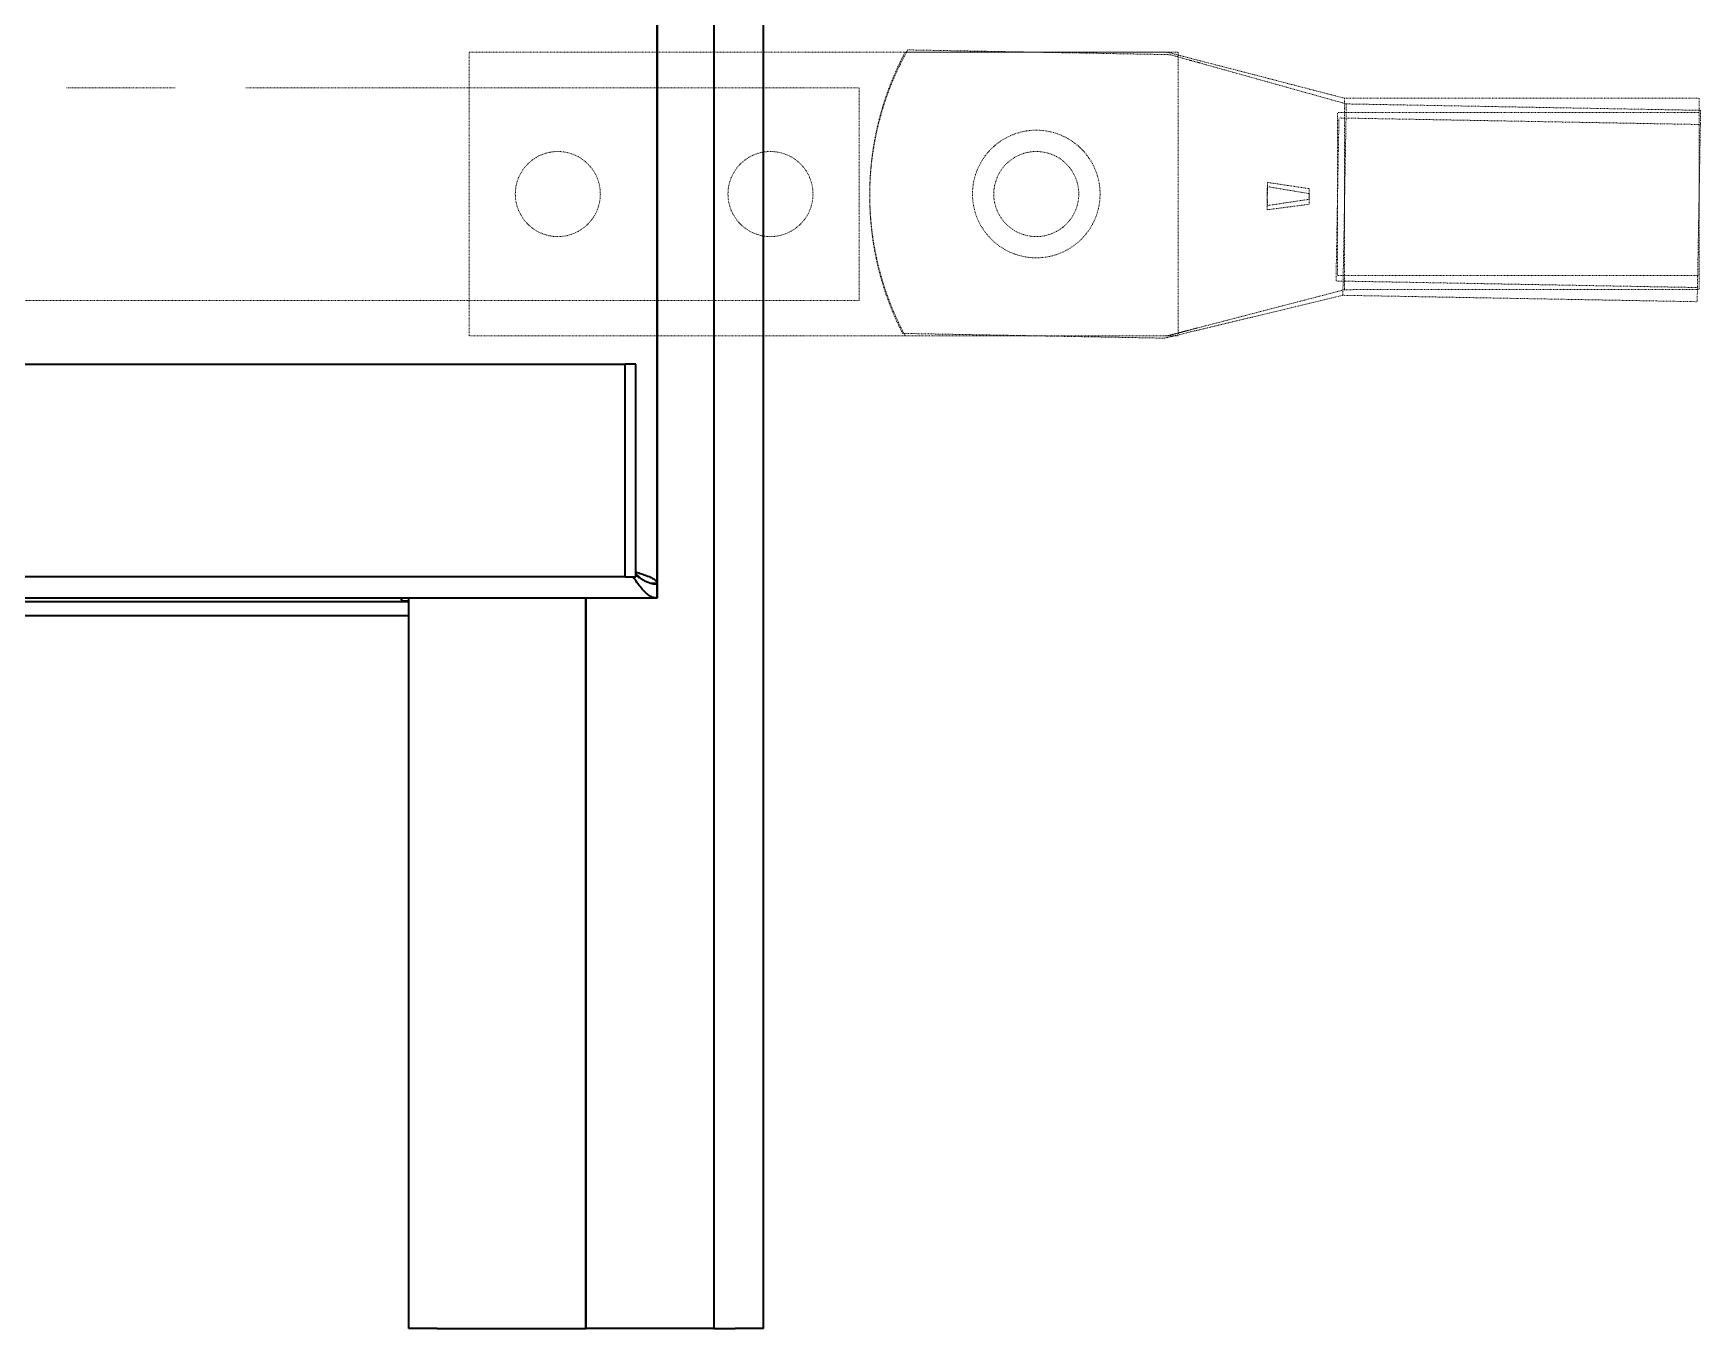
# Model space of a CAD drawing. Header units: millimetres. Extents: x -116965 to 323937, y 291661 to 566926.
# Drawn here: x -12952.1 to -12716.8, y 314410.9 to 314593.7 of the extents above; entities that cross this region are included whole.
import ezdxf

# ---------------------------------------------------------------- set-up
doc = ezdxf.new("R2010")
doc.units = ezdxf.units.MM
doc.linetypes.add('DASHED', pattern=[0.75, 0.5, -0.25])
doc.layers.get('0').update_dxf_attribs({"lineweight": 18})
for name, color, linetype, lineweight in [('Hidden Edges(Schneider)', 7, 'DASHED', 18), ('Sketch Geometry(Schneider)', 7, 'Continuous', 35), ('Visible Edges(Schneider)', 7, 'Continuous', 35)]:
    doc.layers.add(name, color=color, linetype=linetype, lineweight=lineweight)

msp = doc.modelspace()

# ---------------------------------------------------------------- linework, layer by layer
for p, q in [((-12856.059013, 314910.909521), (-12856.059013, 314410.945913)), ((-12864.05197, 314514.036912), (-12864.05197, 314807.028826)), ((-12874.132938, 314514.036912), (-12864.05197, 314514.036912)), ((-12874.132938, 314410.945913), (-12874.132938, 314514.036912)), ((-12856.059013, 314410.945913), (-12874.132938, 314410.945913))]:
    msp.add_line(p, q)
at = {"layer": 'Hidden Edges(Schneider)', "ltscale": 0.131234}
for p, q in [((-12890.573145, 314550.988073), (-12890.573145, 314590.988073)), ((-12790.573145, 314590.988073), (-12790.573145, 314550.988073)), ((-12835.573145, 314555.988073), (-12835.573145, 314585.988073)), ((-12767.076079, 314584.497522), (-12717.07608, 314584.508382)), ((-12766.836023, 314583.698863), (-12716.844207, 314582.794264)), ((-12767.070214, 314557.497522), (-12717.070215, 314557.508383)), ((-12767.324507, 314556.703282), (-12717.33269, 314555.798683))]:
    msp.add_line(p, q, dxfattribs=at)
at = {"layer": 'Hidden Edges(Schneider)', "ltscale": 0.145815}
for p, q in [((-12890.573145, 314590.988073), (-12790.573145, 314590.988073)), ((-12790.573145, 314550.988073), (-12890.573145, 314550.988073))]:
    msp.add_line(p, q, dxfattribs=at)
at = {"layer": 'Hidden Edges(Schneider)', "ltscale": 0.16045}
msp.add_line((-12792.398587, 314590.992021), (-12829.077489, 314590.984054), dxfattribs=at)
at = {"layer": 'Hidden Edges(Schneider)', "ltscale": 0.160456}
msp.add_line((-12792.03397, 314590.655882), (-12828.708278, 314591.319501), dxfattribs=at)
at = {"layer": 'Hidden Edges(Schneider)', "ltscale": 0.001967}
msp.add_line((-12792.397671, 314590.992022), (-12792.398587, 314590.992021), dxfattribs=at)
at = {"layer": 'Hidden Edges(Schneider)', "ltscale": 0.003767}
for p, q in [((-12791.767205, 314590.911361), (-12791.042938, 314590.72235)), ((-12792.126334, 314550.731816), (-12791.398805, 314550.907851))]:
    msp.add_line(p, q, dxfattribs=at)
at = {"layer": 'Hidden Edges(Schneider)', "ltscale": 0.00375}
for p, q in [((-12790.68886, 314590.363525), (-12791.406464, 314590.564076)), ((-12791.03837, 314551.260289), (-12791.759443, 314551.072598))]:
    msp.add_line(p, q, dxfattribs=at)
at = {"layer": 'Hidden Edges(Schneider)', "ltscale": 0.002032}
for p, q in [((-12787.502238, 314589.470892), (-12787.855988, 314589.569794)), ((-12787.8363, 314552.09582), (-12788.191762, 314552.003256))]:
    msp.add_line(p, q, dxfattribs=at)
at = {"layer": 'Hidden Edges(Schneider)', "ltscale": 0.035753}
for p, q in [((-12781.684089, 314587.847553), (-12787.502238, 314589.470892)), ((-12781.990064, 314553.614901), (-12787.8363, 314552.09582))]:
    msp.add_line(p, q, dxfattribs=at)
at = {"layer": 'Hidden Edges(Schneider)', "ltscale": 0.10995}
for p, q in [((-12781.684089, 314587.847553), (-12766.836023, 314583.698863)), ((-12767.070214, 314557.497522), (-12781.990064, 314553.614901))]:
    msp.add_line(p, q, dxfattribs=at)
at = {"layer": 'Hidden Edges(Schneider)', "ltscale": 0.073177}
for p, q in [((-12779.818969, 314587.807718), (-12767.076079, 314584.497522)), ((-12767.324507, 314556.703282), (-12780.12453, 314553.621391))]:
    msp.add_line(p, q, dxfattribs=at)
at = {"layer": 'Hidden Edges(Schneider)', "ltscale": 0.079467}
msp.add_line((-12932.073145, 314585.988073), (-12947.473145, 314585.988073), dxfattribs=at)
at = {"layer": 'Hidden Edges(Schneider)', "ltscale": 0.141896}
msp.add_line((-12835.573145, 314585.988073), (-12922.073145, 314585.988073), dxfattribs=at)
at = {"layer": 'Hidden Edges(Schneider)', "ltscale": 0.145866}
msp.add_line((-12767.310865, 314557.457152), (-12766.849665, 314582.944992), dxfattribs=at)
at = {"layer": 'Hidden Edges(Schneider)', "ltscale": 0.014714}
msp.add_line((-12767.076013, 314584.194174), (-12767.076079, 314584.497522), dxfattribs=at)
at = {"layer": 'Hidden Edges(Schneider)', "ltscale": 0.120331}
msp.add_line((-12767.073146, 314570.997522), (-12767.076013, 314584.194174), dxfattribs=at)
at = {"layer": 'Hidden Edges(Schneider)', "ltscale": 0.014648}
for p, q in [((-12766.849665, 314582.944992), (-12766.837909, 314583.594631)), ((-12767.322621, 314556.807514), (-12767.310865, 314557.457152))]:
    msp.add_line(p, q, dxfattribs=at)
at = {"layer": 'Hidden Edges(Schneider)', "ltscale": 0.008574}
for p, q in [((-12766.837909, 314583.594631), (-12766.836023, 314583.698863)), ((-12767.070214, 314557.497522), (-12767.070236, 314557.601771)), ((-12767.324507, 314556.703282), (-12767.322621, 314556.807514))]:
    msp.add_line(p, q, dxfattribs=at)
at = {"layer": 'Hidden Edges(Schneider)', "ltscale": 0.139145}
for p, q in [((-12717.07608, 314584.508382), (-12717.070215, 314557.508383)), ((-12716.844207, 314582.794264), (-12717.33269, 314555.798683))]:
    msp.add_line(p, q, dxfattribs=at)
at = {"layer": 'Hidden Edges(Schneider)', "ltscale": 0.158042}
for p, q in [((-12768.288159, 314558.721047), (-12767.872044, 314581.717282)), ((-12768.070648, 314559.497305), (-12768.075644, 314582.497305))]:
    msp.add_line(p, q, dxfattribs=at)
at = {"layer": 'Hidden Edges(Schneider)', "ltscale": 0.133858}
for p, q in [((-12717.075645, 314582.508382), (-12768.075644, 314582.497305)), ((-12716.880391, 314580.794591), (-12767.872044, 314581.717282)), ((-12717.070649, 314559.508383), (-12768.070648, 314559.497305)), ((-12717.296506, 314557.798356), (-12768.288159, 314558.721047))]:
    msp.add_line(p, q, dxfattribs=at)
at = {"layer": 'Hidden Edges(Schneider)', "ltscale": 0.030667}
for p, q in [((-12777.962463, 314572.628501), (-12772.073309, 314571.746436)), ((-12772.072983, 314570.246436), (-12777.961754, 314569.361812))]:
    msp.add_line(p, q, dxfattribs=at)
at = {"layer": 'Hidden Edges(Schneider)', "ltscale": 0.045396}
for p, q in [((-12777.937894, 314572.031153), (-12772.065878, 314571.04141)), ((-12772.093016, 314569.541655), (-12777.996995, 314568.764999))]:
    msp.add_line(p, q, dxfattribs=at)
at = {"layer": 'Hidden Edges(Schneider)', "ltscale": 0.00765}
msp.add_line((-12772.073309, 314571.746436), (-12772.072983, 314570.246436), dxfattribs=at)
at = {"layer": 'Hidden Edges(Schneider)', "ltscale": 0.007652}
msp.add_line((-12772.065878, 314571.04141), (-12772.093016, 314569.541655), dxfattribs=at)
at = {"layer": 'Hidden Edges(Schneider)', "ltscale": 0.005532}
msp.add_line((-12767.07291, 314569.908624), (-12767.073146, 314570.997522), dxfattribs=at)
at = {"layer": 'Hidden Edges(Schneider)', "ltscale": 0.120977}
msp.add_line((-12767.070236, 314557.601771), (-12767.07291, 314569.908624), dxfattribs=at)
at = {"layer": 'Hidden Edges(Schneider)', "ltscale": 0.139339}
msp.add_line((-13016.073145, 314555.988073), (-12835.573145, 314555.988073), dxfattribs=at)
at = {"layer": 'Hidden Edges(Schneider)', "ltscale": 0.160454}
msp.add_line((-12829.431957, 314551.326048), (-12792.758141, 314550.662438), dxfattribs=at)
at = {"layer": 'Hidden Edges(Schneider)', "ltscale": 0.160371}
msp.add_line((-12829.068801, 314550.984055), (-12792.407943, 314550.992018), dxfattribs=at)
at = {"layer": 'Hidden Edges(Schneider)', "ltscale": 5.5955e-08}
msp.add_line((-12792.407943, 314550.992018), (-12792.388578, 314550.992023), dxfattribs=at)
at = {"layer": 'Hidden Edges(Schneider)', "ltscale": 0.001966}
msp.add_line((-12791.759443, 314551.072598), (-12791.759197, 314551.072685), dxfattribs=at)
at = {"layer": 'Hidden Edges(Schneider)', "ltscale": 0.004244}
msp.add_line((-12789.994889, 314551.532685), (-12789.235334, 314551.730807), dxfattribs=at)
at = {"layer": 'Hidden Edges(Schneider)', "ltscale": 0.019636, "flags": 128}
for points in [[(-12829.077487, 314590.984054), (-12829.080366, 314590.978673), (-12829.088955, 314590.962573), (-12829.103188, 314590.935829), (-12829.122983, 314590.898509), (-12829.148283, 314590.850689), (-12829.178998, 314590.792446), (-12829.214784, 314590.72431), (-12829.254988, 314590.647412), (-12829.298934, 314590.562921), (-12829.345969, 314590.472009), (-12829.395415, 314590.375849), (-12829.447158, 314590.27454), (-12829.502319, 314590.165786), (-12829.560563, 314590.050095), (-12829.621477, 314589.928197), (-12829.684616, 314589.800818), (-12829.749561, 314589.668682), (-12829.815874, 314589.532518), (-12829.883092, 314589.39316), (-12829.950729, 314589.251606), (-12830.018304, 314589.108876), (-12830.085331, 314588.965987), (-12830.151337, 314588.823959), (-12830.215832, 314588.683807)], [(-12828.708276, 314591.319501), (-12828.711253, 314591.314173), (-12828.720135, 314591.298234), (-12828.734855, 314591.271755), (-12828.75533, 314591.234805), (-12828.781501, 314591.187455), (-12828.813277, 314591.129784), (-12828.850305, 314591.062315), (-12828.891911, 314590.986165), (-12828.937396, 314590.902493), (-12828.986088, 314590.812458), (-12829.037286, 314590.717219), (-12829.090876, 314590.616874), (-12829.148018, 314590.509147), (-12829.208371, 314590.394543), (-12829.271506, 314590.273781), (-12829.336967, 314590.147578), (-12829.40432, 314590.016654), (-12829.473115, 314589.881729), (-12829.542873, 314589.743624), (-12829.613091, 314589.603332), (-12829.683268, 314589.461863), (-12829.752899, 314589.320225), (-12829.821495, 314589.179429), (-12829.888546, 314589.040482)], [(-12830.529001, 314553.646276), (-12830.467022, 314553.504994), (-12830.403565, 314553.361808), (-12830.339103, 314553.217744), (-12830.27409, 314553.073829), (-12830.208994, 314552.931088), (-12830.144277, 314552.790551), (-12830.080409, 314552.653224), (-12830.017836, 314552.519948), (-12829.956984, 314552.39146), (-12829.89826, 314552.268493), (-12829.842093, 314552.15178), (-12829.788885, 314552.042057), (-12829.73896, 314551.93984), (-12829.691241, 314551.842811), (-12829.645839, 314551.751073), (-12829.60341, 314551.66581), (-12829.564587, 314551.588205), (-12829.530024, 314551.51944), (-12829.500355, 314551.460658), (-12829.475914, 314551.412393), (-12829.456789, 314551.374726), (-12829.443037, 314551.347731), (-12829.434737, 314551.331481), (-12829.431955, 314551.326048)], [(-12830.208143, 314553.283808), (-12830.143587, 314553.143685), (-12830.077519, 314553.001684), (-12830.01043, 314552.858824), (-12829.942793, 314552.716124), (-12829.875094, 314552.574599), (-12829.807816, 314552.435269), (-12829.741444, 314552.299136), (-12829.676441, 314552.167029), (-12829.613247, 314552.039676), (-12829.552281, 314551.917805), (-12829.493986, 314551.80214), (-12829.438778, 314551.69341), (-12829.386991, 314551.592122), (-12829.337503, 314551.495983), (-12829.290429, 314551.405092), (-12829.246446, 314551.32062), (-12829.206208, 314551.243739), (-12829.170392, 314551.175619), (-12829.139652, 314551.11739), (-12829.114331, 314551.069579), (-12829.09452, 314551.032269), (-12829.080276, 314551.005531), (-12829.07168, 314550.989436), (-12829.068799, 314550.984055)]]:
    msp.add_lwpolyline(points, dxfattribs=at)
at = {"layer": 'Hidden Edges(Schneider)', "ltscale": 0.017719, "flags": 128}
for points in [[(-12787.839154, 314589.880472), (-12788.207551, 314589.976565), (-12788.589997, 314590.076856), (-12788.983584, 314590.180443), (-12789.385149, 314590.286323), (-12789.793263, 314590.393954), (-12790.207164, 314590.502986), (-12790.624536, 314590.612689), (-12791.042938, 314590.72235)], [(-12788.180483, 314551.692327), (-12788.550539, 314551.602834), (-12788.934718, 314551.509396), (-12789.330093, 314551.412861), (-12789.733487, 314551.314176), (-12790.143459, 314551.213857), (-12790.559242, 314551.112241), (-12790.978509, 314551.010015), (-12791.398805, 314550.907851)]]:
    msp.add_lwpolyline(points, dxfattribs=at)
at = {"layer": 'Hidden Edges(Schneider)', "ltscale": 0.01052, "flags": 128}
for points in [[(-12788.73525, 314589.816194), (-12789.214136, 314589.950509), (-12789.701411, 314590.087115), (-12790.194317, 314590.225169), (-12790.68886, 314590.363526)], [(-12789.075288, 314551.772612), (-12789.556498, 314551.646879), (-12790.046137, 314551.519004), (-12790.541432, 314551.389783), (-12791.03837, 314551.260289)]]:
    msp.add_lwpolyline(points, dxfattribs=at)
at = {"layer": 'Hidden Edges(Schneider)', "ltscale": 0.007246, "flags": 128}
for points in [[(-12788.894524, 314589.860854), (-12788.840258, 314589.845642), (-12788.78607, 314589.830447), (-12788.731957, 314589.815272), (-12788.677923, 314589.800117), (-12788.623969, 314589.784984), (-12788.570096, 314589.769873), (-12788.516308, 314589.754787), (-12788.462607, 314589.739725), (-12788.408993, 314589.724691), (-12788.35547, 314589.709684), (-12788.302039, 314589.694706), (-12788.248701, 314589.679757), (-12788.195458, 314589.66484), (-12788.142312, 314589.649952), (-12788.089263, 314589.635095), (-12788.036313, 314589.620269), (-12787.983465, 314589.605474), (-12787.930721, 314589.59071), (-12787.878081, 314589.575977), (-12787.825549, 314589.561276), (-12787.773126, 314589.546607), (-12787.720814, 314589.531969), (-12787.668616, 314589.517362), (-12787.616535, 314589.502785)], [(-12789.235335, 314551.730807), (-12789.180806, 314551.745047), (-12789.126354, 314551.75927), (-12789.071979, 314551.773476), (-12789.017682, 314551.787662), (-12788.963466, 314551.801829), (-12788.909333, 314551.815974), (-12788.855284, 314551.830097), (-12788.801321, 314551.844196), (-12788.747447, 314551.85827), (-12788.693664, 314551.872317), (-12788.639974, 314551.886338), (-12788.586378, 314551.90033), (-12788.532877, 314551.914294), (-12788.479473, 314551.928229), (-12788.426167, 314551.942136), (-12788.372961, 314551.956013), (-12788.319857, 314551.969861), (-12788.266857, 314551.98368), (-12788.213962, 314551.997469), (-12788.161175, 314552.011229), (-12788.108498, 314552.024959), (-12788.055934, 314552.038659), (-12788.003483, 314552.052331), (-12787.951149, 314552.065975)]]:
    msp.add_lwpolyline(points, dxfattribs=at)
at = {"layer": 'Hidden Edges(Schneider)', "ltscale": 0.049125, "flags": 128}
for points in [[(-12779.818969, 314587.807717), (-12783.825144, 314588.842599), (-12787.839154, 314589.880472)], [(-12780.12453, 314553.621392), (-12784.148563, 314552.658285), (-12788.180483, 314551.692327)]]:
    msp.add_lwpolyline(points, dxfattribs=at)
at = {"layer": 'Hidden Edges(Schneider)', "ltscale": 0.01678, "flags": 128}
for points in [[(-12777.996995, 314568.764999), (-12777.997773, 314568.899868), (-12777.998265, 314569.035066), (-12777.998472, 314569.170563), (-12777.998394, 314569.306325), (-12777.998033, 314569.442328), (-12777.997387, 314569.578537), (-12777.996458, 314569.714921), (-12777.995247, 314569.851454), (-12777.993754, 314569.988101), (-12777.991979, 314570.124837), (-12777.989924, 314570.261626), (-12777.987588, 314570.39844), (-12777.984972, 314570.535249), (-12777.982078, 314570.672024), (-12777.978905, 314570.808733), (-12777.975453, 314570.945346), (-12777.971724, 314571.081832), (-12777.967718, 314571.218161), (-12777.963435, 314571.354304), (-12777.958877, 314571.490229), (-12777.954043, 314571.625907), (-12777.948934, 314571.761308), (-12777.943551, 314571.896399), (-12777.937894, 314572.031153)], [(-12777.962463, 314572.6285), (-12777.965652, 314572.493667), (-12777.96856, 314572.3585), (-12777.971189, 314572.223027), (-12777.973538, 314572.087285), (-12777.975607, 314571.951298), (-12777.977396, 314571.815099), (-12777.978905, 314571.678721), (-12777.980135, 314571.542188), (-12777.981085, 314571.405535), (-12777.981754, 314571.26879), (-12777.982144, 314571.131986), (-12777.982254, 314570.995152), (-12777.982085, 314570.858318), (-12777.981635, 314570.721514), (-12777.980907, 314570.58477), (-12777.979898, 314570.448117), (-12777.978608, 314570.311586), (-12777.97704, 314570.175207), (-12777.975192, 314570.03901), (-12777.973063, 314569.903024), (-12777.970656, 314569.767281), (-12777.967968, 314569.631811), (-12777.965001, 314569.496645), (-12777.961753, 314569.361812)]]:
    msp.add_lwpolyline(points, dxfattribs=at)
at = {"layer": 'Hidden Edges(Schneider)', "ltscale": 0.009524, "flags": 128}
msp.add_lwpolyline([(-12791.759197, 314551.072685), (-12791.684178, 314551.092219), (-12791.609133, 314551.111762), (-12791.534086, 314551.131308), (-12791.459059, 314551.150853), (-12791.384076, 314551.170389), (-12791.309158, 314551.18991), (-12791.23433, 314551.209412), (-12791.159615, 314551.228886), (-12791.08505, 314551.248325), (-12791.010653, 314551.267722), (-12790.936436, 314551.287075), (-12790.862409, 314551.306381), (-12790.788582, 314551.325636), (-12790.714964, 314551.344839), (-12790.641567, 314551.363985), (-12790.5684, 314551.383073), (-12790.495482, 314551.402097), (-12790.422847, 314551.421047), (-12790.350529, 314551.439914), (-12790.278563, 314551.45869), (-12790.206981, 314551.477364), (-12790.135819, 314551.495927), (-12790.06511, 314551.514371), (-12789.994889, 314551.532685)], dxfattribs=at)
at = {"layer": 'Hidden Edges(Schneider)', "ltscale": 0.009629, "flags": 128}
msp.add_lwpolyline([(-12789.235335, 314551.730807), (-12789.308826, 314551.711602), (-12789.382474, 314551.692358), (-12789.456286, 314551.673071), (-12789.5303, 314551.653732), (-12789.604535, 314551.634338), (-12789.67898, 314551.61489), (-12789.753618, 314551.595393), (-12789.828433, 314551.575853), (-12789.903414, 314551.556272), (-12789.978545, 314551.536655), (-12790.053813, 314551.517004), (-12790.129203, 314551.497325), (-12790.204703, 314551.477621), (-12790.280297, 314551.457896), (-12790.355972, 314551.438153), (-12790.431714, 314551.418396), (-12790.507508, 314551.39863), (-12790.58334, 314551.378857), (-12790.659197, 314551.359082), (-12790.735064, 314551.339308), (-12790.810929, 314551.319538), (-12790.886777, 314551.299776), (-12790.962595, 314551.280025), (-12791.03837, 314551.260289)], dxfattribs=at)
at = {"layer": 'Hidden Edges(Schneider)', "ltscale": 0.148422}
msp.add_circle((-12810.573145, 314570.988073), 9, dxfattribs=at)
at = {"layer": 'Hidden Edges(Schneider)', "ltscale": 0.164913}
for centre in [(-12878.073145, 314570.988073), (-12848.073145, 314570.988073), (-12810.573145, 314570.988073)]:
    msp.add_circle(centre, 6, dxfattribs=at)
at = {"layer": 'Hidden Edges(Schneider)', "ltscale": 0.003193}
for centre, start, end in [((-12792.397128, 314588.492021), 75.40593809, 90.01244544), ((-12792.712911, 314553.162029), 268.96334966, 283.56985701)]:
    msp.add_arc(centre, 2.500001, start, end, dxfattribs=at)
at = {"layer": 'Hidden Edges(Schneider)', "ltscale": 0.003186}
for centre, start, end in [((-12792.079197, 314588.156291), 74.38913351, 88.96334971), ((-12792.38903, 314553.492023), 270.01244539, 284.58666159)]:
    msp.add_arc(centre, 2.5, start, end, dxfattribs=at)
at = {"layer": 'Hidden Edges(Schneider)', "ltscale": 0.002975}
for centre, radius, start, end in [((-13532.764409, 311936.252255), 2755.899628, 74.379287445, 74.391659811), ((-13485.553659, 317218.211955), 2755.899614, 284.584135289, 284.596507652)]:
    msp.add_arc(centre, radius, start, end, dxfattribs=at)
at = {"layer": 'Hidden Edges(Schneider)', "ltscale": 0.159723}
for centre, start, end in [((-12791.576255, 314570.644326), 154.35138909, 203.57531033), ((-12791.573146, 314570.9922), 155.40048477, 204.62440601)]:
    msp.add_arc(centre, 42.5, start, end, dxfattribs=at)
at = {"layer": 'Sketch Geometry(Schneider)'}
for p, q in [((-12856.059013, 314910.909521), (-12856.059013, 314410.945913)), ((-12864.05197, 314514.036912), (-12864.05197, 314807.028826)), ((-12874.132938, 314410.945913), (-12874.132938, 314514.036912)), ((-12874.132938, 314514.036912), (-12864.05197, 314514.036912)), ((-12856.059013, 314410.945913), (-12874.132938, 314410.945913))]:
    msp.add_line(p, q, dxfattribs=at)
at = {"layer": 'Visible Edges(Schneider)'}
for p, q in [((-12856.073145, 314910.988073), (-12856.073145, 314410.988073)), ((-12849.073145, 314410.988073), (-12849.073145, 314910.988073)), ((-12864.073145, 314804.888073), (-12864.073145, 314516.088073)), ((-13050.57743, 314546.988073), (-12868.56886, 314546.988073)), ((-12867.073145, 314546.988073), (-12868.56886, 314546.988073)), ((-12868.56886, 314516.988073), (-12868.56886, 314546.988073)), ((-12867.073145, 314516.988073), (-12867.073145, 314546.988073)), ((-12868.56886, 314516.988073), (-13050.57743, 314516.988073)), ((-12868.56886, 314516.988073), (-12867.073145, 314516.988073)), ((-12864.881806, 314516.088073), (-12864.073145, 314516.088073)), ((-12864.073144, 314515.988073), (-12864.073144, 314513.988073)), ((-12864.073145, 314513.988073), (-13534.073145, 314513.988073)), ((-12899.073145, 314513.488073), (-13452.414833, 314513.488073)), ((-12900.073145, 314513.588073), (-12900.073145, 314513.988073)), ((-12900.073145, 314513.588073), (-12899.073145, 314513.588073)), ((-12899.073145, 314410.988073), (-12899.073145, 314513.988073)), ((-12874.073145, 314410.988073), (-12874.073145, 314513.988073)), ((-12899.073145, 314511.488073), (-13453.573145, 314511.488073)), ((-12895.073145, 314410.988073), (-12899.073145, 314410.988073)), ((-12895.073145, 314410.988073), (-12874.073145, 314410.988073)), ((-12856.073145, 314410.988073), (-12874.073145, 314410.988073)), ((-12856.073145, 314410.988073), (-12853.073145, 314410.988073)), ((-12849.073145, 314410.988073), (-12853.073145, 314410.988073))]:
    msp.add_line(p, q, dxfattribs=at)
at = {"layer": 'Visible Edges(Schneider)', "flags": 128}
for points in [[(-12867.073146, 314517.682436), (-12866.862127, 314517.616028), (-12866.655036, 314517.549711), (-12866.452333, 314517.483435), (-12866.254455, 314517.417149), (-12866.061879, 314517.350804), (-12865.875055, 314517.28435), (-12865.694553, 314517.217779), (-12865.521537, 314517.15132), (-12865.356485, 314517.084972), (-12865.199748, 314517.018684), (-12865.051662, 314516.952408), (-12864.912568, 314516.886093), (-12864.782802, 314516.81969), (-12864.662715, 314516.75315), (-12864.552928, 314516.686597), (-12864.453899, 314516.620117), (-12864.365827, 314516.553659), (-12864.288913, 314516.487174), (-12864.223357, 314516.420611), (-12864.169465, 314516.354056), (-12864.127427, 314516.287574), (-12864.09732, 314516.221117), (-12864.0792, 314516.154634), (-12864.073144, 314516.088073)], [(-12866.356231, 314516.73948), (-12866.378347, 314516.765112), (-12866.401216, 314516.790727), (-12866.424819, 314516.816328), (-12866.449147, 314516.841919), (-12866.4742, 314516.867501), (-12866.499959, 314516.893079), (-12866.526424, 314516.918654), (-12866.553575, 314516.944229), (-12866.581413, 314516.969808), (-12866.609927, 314516.995393), (-12866.6391, 314517.020987), (-12866.668931, 314517.046593), (-12866.699411, 314517.072214), (-12866.730529, 314517.097853), (-12866.762267, 314517.123512), (-12866.794635, 314517.149195), (-12866.827613, 314517.174904), (-12866.861182, 314517.200637), (-12866.895276, 314517.226357), (-12866.929885, 314517.252058), (-12866.96499, 314517.277745), (-12867.000581, 314517.303419), (-12867.03663, 314517.329083), (-12867.073146, 314517.35474)], [(-12867.073137, 314517.222713), (-12866.948301, 314517.133095), (-12866.823751, 314517.045726), (-12866.69942, 314516.960747), (-12866.575214, 314516.878303), (-12866.451083, 314516.798536), (-12866.326934, 314516.721589), (-12866.202708, 314516.647605), (-12866.078321, 314516.576727), (-12865.953704, 314516.509097), (-12865.828782, 314516.444859), (-12865.703479, 314516.384156), (-12865.57789, 314516.327209), (-12865.452462, 314516.274362), (-12865.32714, 314516.225713), (-12865.201856, 314516.181344), (-12865.076534, 314516.141336), (-12864.951097, 314516.105769), (-12864.825498, 314516.074731), (-12864.700013, 314516.048368), (-12864.574672, 314516.026736), (-12864.449388, 314516.009863), (-12864.324085, 314515.997776), (-12864.198695, 314515.990504), (-12864.073144, 314515.988073)], [(-12864.073144, 314513.988073), (-12864.213268, 314513.994127), (-12864.353267, 314514.012249), (-12864.493257, 314514.042384), (-12864.633332, 314514.084472), (-12864.773484, 314514.138396), (-12864.913503, 314514.203912), (-12865.053483, 314514.280846), (-12865.19354, 314514.369031), (-12865.333663, 314514.468205), (-12865.473453, 314514.577764), (-12865.612975, 314514.697359), (-12865.752336, 314514.826672), (-12865.89162, 314514.965386), (-12866.030952, 314515.113185), (-12866.170436, 314515.269752), (-12866.310159, 314515.434771), (-12866.450235, 314515.607909), (-12866.590263, 314515.788194), (-12866.7301, 314515.974879), (-12866.86987, 314516.167523), (-12867.00965, 314516.365685), (-12867.149574, 314516.568924), (-12867.289697, 314516.77676), (-12867.429696, 314516.988074)], [(-12900.307101, 314513.988077), (-12900.288699, 314513.971388), (-12900.270965, 314513.954679), (-12900.253929, 314513.938009), (-12900.237599, 314513.921339), (-12900.221984, 314513.904688), (-12900.207093, 314513.888037), (-12900.192936, 314513.871405), (-12900.17952, 314513.854753), (-12900.166855, 314513.838102), (-12900.154949, 314513.821432), (-12900.143813, 314513.804762), (-12900.133454, 314513.788072), (-12900.123886, 314513.771383), (-12900.115131, 314513.754694), (-12900.107196, 314513.738024), (-12900.100082, 314513.721353), (-12900.093794, 314513.704702), (-12900.088335, 314513.68807), (-12900.083706, 314513.671419), (-12900.079913, 314513.654768), (-12900.076957, 314513.638117), (-12900.074841, 314513.621447), (-12900.07357, 314513.604776), (-12900.073145, 314513.588068)]]:
    msp.add_lwpolyline(points, dxfattribs=at)

doc.saveas('drawing.dxf')
